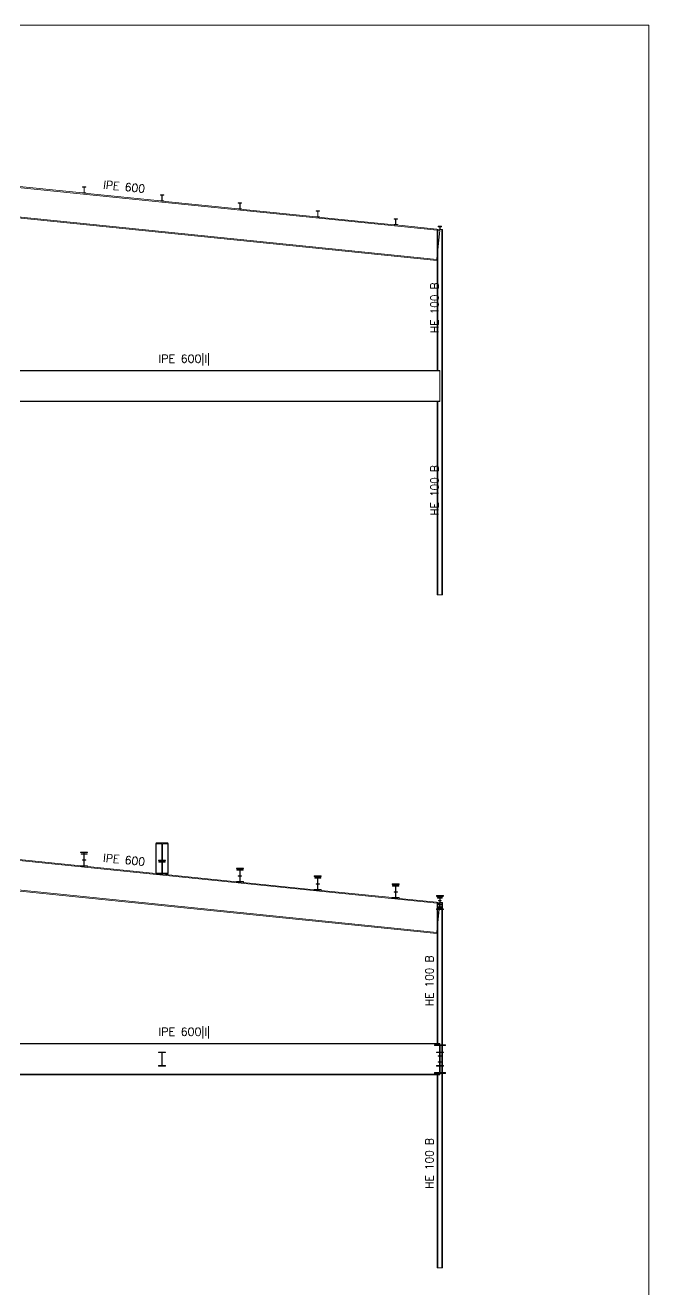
# Model space of a CAD drawing. Header units: millimetres. Extents: x 2 to 172, y 1 to 110.
# Drawn here: x 160.5 to 172.44, y 47.46 to 71.69 of the extents above; entities that cross this region are included whole.
import ezdxf
from ezdxf.enums import TextEntityAlignment as Align

# ---------------------------------------------------------------- set-up
doc = ezdxf.new("R2010")
doc.units = ezdxf.units.MM
for name, color, linetype, lineweight in [('BARRAS_DE_ACERO', 7, 'Continuous', 9), ('FORMATO', 4, 'Continuous', 0), ('REFERENCIA_DE_LAS_BARRAS', 2, 'Continuous', 9)]:
    doc.layers.add(name, color=color, linetype=linetype, lineweight=lineweight)
doc.styles.add('CYPETXT', font='romans__.ttf', dxfattribs={"height": 0.2})

msp = doc.modelspace()

# ---------------------------------------------------------------- linework, layer by layer
at = {"layer": 'BARRAS_DE_ACERO'}
for p, q in [((168.388, 67.762), (158.688, 68.752)), ((161.591, 68.475), (160.131, 68.624)), ((161.591, 68.591), (161.591, 68.585)), ((161.655, 68.591), (161.591, 68.591)), ((161.591, 68.585), (161.621, 68.585)), ((161.621, 68.585), (161.621, 68.478)), ((161.625, 68.478), (161.625, 68.585)), ((161.591, 68.478), (161.591, 68.475)), ((161.621, 68.478), (161.591, 68.478)), ((161.591, 68.475), (161.623, 68.471)), ((161.623, 68.471), (163.083, 68.322)), ((161.623, 68.471), (161.655, 68.471)), ((161.655, 68.478), (161.625, 68.478)), ((161.655, 68.478), (161.655, 68.471)), ((163.083, 68.439), (163.147, 68.439)), ((163.083, 68.433), (163.083, 68.439)), ((163.113, 68.433), (163.083, 68.433)), ((163.113, 68.325), (163.113, 68.433)), ((163.117, 68.325), (163.117, 68.433)), ((168.378, 67.179), (158.688, 68.168)), ((168.379, 67.198), (158.699, 68.186)), ((163.083, 68.325), (163.113, 68.325)), ((163.083, 68.325), (163.083, 68.322)), ((163.083, 68.322), (163.115, 68.319)), ((163.115, 68.319), (164.575, 68.17)), ((163.147, 68.319), (163.115, 68.319)), ((163.117, 68.325), (163.147, 68.325)), ((163.147, 68.319), (163.147, 68.325)), ((164.575, 68.287), (164.639, 68.287)), ((164.575, 68.28), (164.575, 68.287)), ((164.575, 68.28), (164.605, 68.28)), ((164.575, 68.173), (164.575, 68.17)), ((164.605, 68.173), (164.575, 68.173)), ((164.575, 68.17), (164.607, 68.167)), ((164.605, 68.173), (164.605, 68.28)), ((164.607, 68.167), (166.068, 68.018)), ((164.639, 68.167), (164.607, 68.167)), ((164.61, 68.173), (164.61, 68.28)), ((164.639, 68.28), (164.61, 68.28)), ((164.61, 68.173), (164.639, 68.173)), ((164.639, 68.287), (164.639, 68.28)), ((164.639, 68.167), (164.639, 68.173)), ((166.068, 68.134), (166.068, 68.128)), ((166.132, 68.134), (166.068, 68.134)), ((166.098, 68.128), (166.068, 68.128)), ((166.098, 68.128), (166.098, 68.021)), ((166.102, 68.021), (166.102, 68.128)), ((166.068, 68.021), (166.098, 68.021)), ((166.068, 68.021), (166.068, 68.018)), ((166.1, 68.014), (166.068, 68.018)), ((167.56, 67.865), (166.1, 68.014)), ((166.1, 68.014), (166.132, 68.014)), ((166.102, 68.021), (166.132, 68.021)), ((166.132, 68.021), (166.132, 68.014)), ((167.56, 67.982), (167.56, 67.976)), ((167.624, 67.982), (167.56, 67.982)), ((167.56, 67.976), (167.59, 67.976)), ((167.56, 67.868), (167.56, 67.865)), ((167.59, 67.868), (167.56, 67.868)), ((167.592, 67.862), (167.56, 67.865)), ((167.59, 67.868), (167.59, 67.976)), ((167.592, 67.862), (167.624, 67.862)), ((167.592, 67.862), (168.436, 67.776)), ((167.594, 67.976), (167.624, 67.976)), ((167.594, 67.976), (167.594, 67.868)), ((167.624, 67.868), (167.594, 67.868)), ((167.624, 67.982), (167.624, 67.976)), ((167.624, 67.862), (167.624, 67.868)), ((168.388, 67.286), (168.388, 67.762)), ((168.388, 67.762), (168.398, 67.761)), ((168.398, 67.761), (168.437, 67.757)), ((168.398, 67.384), (168.398, 67.761)), ((168.437, 67.757), (168.398, 67.384)), ((168.406, 67.836), (168.47, 67.836)), ((168.406, 67.836), (168.406, 67.829)), ((168.438, 67.776), (168.436, 67.776)), ((168.437, 67.757), (168.438, 67.776)), ((168.438, 67.776), (168.441, 67.776)), ((168.441, 67.829), (168.441, 67.776)), ((168.47, 67.829), (168.441, 67.829)), ((168.478, 67.776), (168.441, 67.776)), ((168.47, 67.836), (168.47, 67.829)), ((168.478, 60.776), (168.478, 67.776)), ((168.478, 67.776), (168.488, 67.776)), ((168.488, 67.776), (168.488, 60.776)), ((168.398, 65.076), (168.398, 67.384)), ((168.378, 67.179), (168.379, 67.198)), ((168.379, 67.198), (168.388, 67.286)), ((148.838, 65.066), (168.438, 65.066)), ((158.688, 65.076), (168.388, 65.076)), ((168.438, 64.486), (168.438, 65.066)), ((148.838, 64.486), (168.438, 64.486)), ((168.388, 64.476), (168.398, 64.476)), ((168.398, 64.476), (168.438, 64.476)), ((168.398, 64.476), (168.398, 60.776)), ((168.438, 64.476), (168.438, 64.486)), ((168.478, 60.776), (168.398, 60.776)), ((168.488, 60.776), (168.478, 60.776)), ((162.995, 56.011), (162.995, 55.433)), ((163.005, 56.021), (163.225, 56.021)), ((163.005, 56.002), (163.109, 56.002)), ((163.005, 56.002), (163.005, 55.44)), ((163.109, 56.002), (163.109, 55.691)), ((163.121, 56.002), (163.225, 56.002)), ((163.121, 55.691), (163.121, 56.002)), ((163.225, 56.021), (163.225, 56.011)), ((163.225, 55.44), (163.225, 56.002)), ((161.555, 55.843), (161.69, 55.843)), ((161.555, 55.833), (161.555, 55.843)), ((161.563, 55.813), (161.62, 55.813)), ((161.563, 55.813), (161.563, 55.803)), ((161.62, 55.803), (161.563, 55.803)), ((161.62, 55.803), (161.62, 55.803)), ((161.62, 55.803), (161.62, 55.693)), ((161.62, 55.687), (161.62, 55.803)), ((161.626, 55.833), (161.69, 55.833)), ((161.626, 55.813), (161.626, 55.833)), ((161.626, 55.693), (161.626, 55.803)), ((161.626, 55.803), (161.626, 55.803)), ((161.626, 55.803), (161.626, 55.687)), ((161.69, 55.833), (161.69, 55.843)), ((160.131, 55.725), (161.555, 55.58)), ((161.555, 55.583), (161.62, 55.583)), ((161.555, 55.58), (161.555, 55.583)), ((161.555, 55.58), (161.555, 55.573)), ((161.555, 55.573), (161.563, 55.573)), ((161.563, 55.573), (161.563, 55.583)), ((161.62, 55.583), (161.563, 55.583)), ((161.563, 55.573), (161.623, 55.573)), ((161.591, 55.687), (161.591, 55.693)), ((161.62, 55.693), (161.591, 55.693)), ((161.62, 55.687), (161.591, 55.687)), ((161.62, 55.687), (161.62, 55.583)), ((161.62, 55.583), (161.62, 55.687)), ((161.62, 55.583), (161.62, 55.583)), ((161.62, 55.583), (161.62, 55.583)), ((161.623, 55.573), (161.655, 55.573)), ((161.623, 55.573), (162.995, 55.433)), ((161.626, 55.687), (161.626, 55.693)), ((161.626, 55.693), (161.655, 55.693)), ((161.626, 55.583), (161.626, 55.687)), ((161.626, 55.583), (161.626, 55.687)), ((161.655, 55.687), (161.626, 55.687)), ((161.69, 55.583), (161.626, 55.583)), ((161.655, 55.687), (161.655, 55.693)), ((161.655, 55.573), (161.683, 55.573)), ((163.048, 55.681), (163.048, 55.691)), ((163.109, 55.691), (163.048, 55.691)), ((163.048, 55.681), (163.109, 55.681)), ((163.055, 55.651), (163.055, 55.661)), ((163.055, 55.651), (163.109, 55.651)), ((163.109, 55.691), (163.121, 55.691)), ((163.112, 55.661), (163.109, 55.661)), ((163.109, 55.44), (163.109, 55.651)), ((163.112, 55.651), (163.109, 55.651)), ((163.112, 55.661), (163.119, 55.661)), ((163.112, 55.651), (163.112, 55.431)), ((163.112, 55.651), (163.112, 55.651)), ((163.112, 55.431), (163.112, 55.651)), ((163.118, 55.651), (163.118, 55.431)), ((163.119, 55.651), (163.118, 55.651)), ((163.119, 55.681), (163.121, 55.681)), ((163.119, 55.661), (163.119, 55.681)), ((163.119, 55.661), (163.121, 55.661)), ((163.119, 55.651), (163.119, 55.431)), ((163.119, 55.651), (163.121, 55.651)), ((163.183, 55.691), (163.121, 55.691)), ((163.183, 55.681), (163.121, 55.681)), ((163.121, 55.661), (163.121, 55.681)), ((163.175, 55.661), (163.121, 55.661)), ((163.121, 55.651), (163.121, 55.44)), ((163.175, 55.651), (163.121, 55.651)), ((163.175, 55.661), (163.175, 55.651)), ((163.183, 55.691), (163.183, 55.681)), ((164.54, 55.539), (164.675, 55.539)), ((164.54, 55.539), (164.54, 55.528)), ((164.54, 55.528), (164.604, 55.528)), ((164.547, 55.499), (164.547, 55.509)), ((164.547, 55.499), (164.604, 55.499)), ((164.611, 55.509), (164.604, 55.509)), ((164.604, 55.499), (164.604, 55.382)), ((164.604, 55.499), (164.604, 55.499)), ((164.604, 55.499), (164.604, 55.389)), ((164.611, 55.528), (164.611, 55.509)), ((164.611, 55.528), (164.675, 55.528)), ((164.611, 55.509), (164.667, 55.509)), ((164.611, 55.499), (164.611, 55.389)), ((164.667, 55.499), (164.611, 55.499)), ((164.611, 55.499), (164.611, 55.499)), ((164.611, 55.499), (164.611, 55.382)), ((164.667, 55.509), (164.667, 55.499)), ((164.675, 55.539), (164.675, 55.528)), ((168.379, 54.3), (158.699, 55.287)), ((162.995, 55.433), (162.995, 55.431)), ((162.995, 55.431), (163.005, 55.431)), ((163.005, 55.44), (163.109, 55.44)), ((163.005, 55.431), (163.005, 55.421)), ((163.005, 55.421), (163.048, 55.421)), ((163.048, 55.421), (163.048, 55.431)), ((163.112, 55.431), (163.048, 55.431)), ((163.055, 55.421), (163.048, 55.421)), ((163.055, 55.431), (163.112, 55.431)), ((163.055, 55.421), (163.055, 55.431)), ((163.112, 55.431), (163.112, 55.431)), ((163.112, 55.431), (163.112, 55.431)), ((163.112, 55.431), (163.112, 55.431)), ((163.175, 55.421), (163.115, 55.421)), ((163.118, 55.431), (163.175, 55.431)), ((163.118, 55.431), (163.118, 55.431)), ((163.118, 55.431), (163.118, 55.431)), ((163.119, 55.431), (163.173, 55.431)), ((163.121, 55.44), (163.225, 55.44)), ((163.183, 55.431), (163.173, 55.431)), ((163.175, 55.421), (163.175, 55.431)), ((163.175, 55.421), (163.183, 55.421)), ((163.183, 55.421), (163.183, 55.431)), ((163.225, 55.421), (163.183, 55.421)), ((164.54, 55.275), (164.54, 55.279)), ((164.604, 55.279), (164.54, 55.279)), ((164.54, 55.269), (164.54, 55.275)), ((164.547, 55.269), (164.54, 55.269)), ((164.547, 55.278), (164.547, 55.269)), ((164.604, 55.278), (164.547, 55.278)), ((164.547, 55.269), (164.607, 55.269)), ((164.575, 55.389), (164.604, 55.389)), ((164.575, 55.382), (164.575, 55.389)), ((164.575, 55.382), (164.604, 55.382)), ((164.604, 55.382), (164.604, 55.389)), ((164.604, 55.382), (164.604, 55.279)), ((164.604, 55.382), (164.604, 55.279)), ((164.604, 55.382), (164.604, 55.382)), ((164.604, 55.279), (164.604, 55.278)), ((164.604, 55.278), (164.604, 55.278)), ((164.607, 55.269), (164.639, 55.269)), ((164.611, 55.382), (164.611, 55.389)), ((164.639, 55.389), (164.611, 55.389)), ((164.611, 55.279), (164.611, 55.382)), ((164.639, 55.382), (164.611, 55.382)), ((164.611, 55.278), (164.611, 55.279)), ((164.611, 55.278), (164.611, 55.278)), ((164.611, 55.278), (164.613, 55.278)), ((164.613, 55.278), (164.667, 55.278)), ((164.639, 55.389), (164.639, 55.382)), ((166.032, 55.376), (166.032, 55.386)), ((166.167, 55.386), (166.032, 55.386)), ((166.04, 55.356), (166.096, 55.356)), ((166.04, 55.346), (166.04, 55.356)), ((166.096, 55.346), (166.04, 55.346)), ((166.096, 55.356), (166.103, 55.356)), ((166.096, 55.346), (166.097, 55.346)), ((166.096, 55.346), (166.096, 55.236)), ((166.097, 55.23), (166.097, 55.346)), ((166.103, 55.376), (166.103, 55.356)), ((166.167, 55.376), (166.103, 55.376)), ((166.16, 55.356), (166.103, 55.356)), ((166.103, 55.346), (166.103, 55.236)), ((166.103, 55.346), (166.103, 55.346)), ((166.167, 55.376), (166.167, 55.386)), ((166.032, 55.126), (166.096, 55.126)), ((166.032, 55.116), (166.032, 55.123)), ((166.04, 55.116), (166.032, 55.116)), ((166.04, 55.116), (166.04, 55.126)), ((166.097, 55.126), (166.04, 55.126)), ((166.04, 55.116), (166.1, 55.116)), ((166.068, 55.23), (166.068, 55.236)), ((166.096, 55.236), (166.068, 55.236)), ((166.096, 55.23), (166.068, 55.23)), ((166.096, 55.236), (166.096, 55.23)), ((166.096, 55.23), (166.096, 55.23)), ((166.096, 55.126), (166.096, 55.23)), ((166.097, 55.126), (166.097, 55.23)), ((166.097, 55.126), (166.097, 55.126)), ((166.097, 55.126), (166.097, 55.126)), ((166.1, 55.116), (167.524, 54.971)), ((166.1, 55.116), (166.132, 55.116)), ((166.103, 55.23), (166.103, 55.236)), ((166.103, 55.236), (166.132, 55.236)), ((166.103, 55.23), (166.103, 55.126)), ((166.132, 55.23), (166.103, 55.23)), ((166.167, 55.126), (166.103, 55.126)), ((166.103, 55.126), (166.103, 55.126)), ((166.103, 55.126), (166.103, 55.126)), ((166.132, 55.236), (166.132, 55.23)), ((166.132, 55.116), (166.16, 55.116)), ((166.16, 55.126), (166.16, 55.116)), ((167.524, 55.234), (167.659, 55.234)), ((167.524, 55.234), (167.524, 55.224)), ((167.524, 55.224), (167.589, 55.224)), ((167.532, 55.204), (167.532, 55.194)), ((167.532, 55.204), (167.589, 55.204)), ((167.532, 55.194), (167.589, 55.194)), ((167.56, 55.078), (167.56, 55.084)), ((167.589, 55.084), (167.56, 55.084)), ((167.589, 55.078), (167.56, 55.078)), ((167.589, 55.224), (167.589, 55.204)), ((167.589, 55.204), (167.595, 55.204)), ((167.589, 55.194), (167.589, 55.084)), ((167.589, 55.194), (167.589, 55.194)), ((167.589, 55.078), (167.589, 55.194)), ((167.589, 55.084), (167.589, 55.078)), ((167.589, 55.078), (167.589, 54.974)), ((167.589, 55.078), (167.589, 55.078)), ((167.589, 54.974), (167.589, 55.078)), ((167.595, 55.204), (167.595, 55.224)), ((167.595, 55.224), (167.659, 55.224)), ((167.652, 55.204), (167.595, 55.204)), ((167.595, 55.194), (167.595, 55.078)), ((167.595, 55.194), (167.652, 55.194)), ((167.595, 55.084), (167.624, 55.084)), ((167.595, 55.078), (167.595, 55.084)), ((167.595, 54.974), (167.595, 55.078)), ((167.595, 55.078), (167.595, 54.974)), ((167.595, 55.078), (167.624, 55.078)), ((167.624, 55.078), (167.624, 55.084)), ((167.652, 55.204), (167.652, 55.194)), ((167.659, 55.234), (167.659, 55.224)), ((168.506, 55.013), (168.506, 55.002)), ((167.524, 54.974), (167.524, 54.971)), ((167.589, 54.974), (167.524, 54.974)), ((167.524, 54.971), (167.524, 54.964)), ((167.524, 54.964), (167.532, 54.964)), ((167.532, 54.964), (167.532, 54.974)), ((167.589, 54.974), (167.532, 54.974)), ((167.592, 54.964), (167.532, 54.964)), ((167.589, 54.974), (167.589, 54.974)), ((167.589, 54.974), (167.589, 54.974)), ((167.624, 54.964), (167.592, 54.964)), ((168.435, 54.878), (167.592, 54.964)), ((167.595, 54.974), (167.595, 54.974)), ((167.595, 54.974), (167.595, 54.974)), ((167.659, 54.974), (167.595, 54.974)), ((168.435, 54.998), (168.378, 54.998)), ((168.378, 54.998), (168.378, 54.988)), ((168.378, 54.988), (168.435, 54.988)), ((168.378, 54.758), (168.378, 54.767)), ((168.398, 54.767), (168.388, 54.767)), ((168.393, 54.968), (168.435, 54.968)), ((168.393, 54.96), (168.393, 54.968)), ((168.435, 54.96), (168.393, 54.96)), ((168.398, 54.796), (168.393, 54.796)), ((168.398, 54.863), (168.398, 54.796)), ((168.398, 54.796), (168.43, 54.796)), ((168.398, 54.788), (168.398, 54.767)), ((168.429, 54.788), (168.398, 54.788)), ((168.427, 54.767), (168.398, 54.767)), ((168.435, 54.912), (168.415, 54.912)), ((168.415, 54.838), (168.415, 54.843)), ((168.435, 54.843), (168.415, 54.843)), ((168.434, 54.838), (168.415, 54.838)), ((168.427, 54.767), (168.429, 54.788)), ((168.427, 54.767), (168.435, 54.767)), ((168.429, 54.788), (168.435, 54.788)), ((168.43, 54.796), (168.434, 54.838)), ((168.435, 54.796), (168.43, 54.796)), ((168.434, 54.838), (168.435, 54.838)), ((168.435, 54.998), (168.442, 54.998)), ((168.435, 54.988), (168.435, 54.912)), ((168.435, 54.968), (168.435, 54.988)), ((168.435, 54.988), (168.435, 54.988)), ((168.435, 54.968), (168.435, 54.96)), ((168.435, 54.96), (168.435, 54.918)), ((168.435, 54.878), (168.435, 54.912)), ((168.435, 54.855), (168.435, 54.859)), ((168.435, 54.859), (168.435, 54.855)), ((168.435, 54.855), (168.435, 54.855)), ((168.435, 54.855), (168.435, 54.855)), ((168.435, 54.854), (168.435, 54.855)), ((168.435, 54.854), (168.435, 54.855)), ((168.435, 54.854), (168.435, 54.853)), ((168.435, 54.854), (168.435, 54.854)), ((168.435, 54.854), (168.435, 54.854)), ((168.435, 54.854), (168.435, 54.854)), ((168.435, 54.854), (168.435, 54.854)), ((168.435, 54.853), (168.435, 54.852)), ((168.435, 54.853), (168.435, 54.853)), ((168.435, 54.853), (168.435, 54.853)), ((168.435, 54.852), (168.435, 54.852)), ((168.435, 54.851), (168.435, 54.852)), ((168.435, 54.851), (168.435, 54.851)), ((168.435, 54.851), (168.435, 54.851)), ((168.435, 54.851), (168.435, 54.848)), ((168.435, 54.851), (168.435, 54.851)), ((168.435, 54.848), (168.435, 54.848)), ((168.435, 54.848), (168.435, 54.847)), ((168.435, 54.847), (168.435, 54.846)), ((168.435, 54.847), (168.435, 54.847)), ((168.435, 54.847), (168.435, 54.847)), ((168.435, 54.847), (168.435, 54.847)), ((168.435, 54.846), (168.435, 54.845)), ((168.435, 54.846), (168.435, 54.846)), ((168.435, 54.846), (168.435, 54.846)), ((168.435, 54.846), (168.435, 54.846)), ((168.435, 54.845), (168.435, 54.843)), ((168.435, 54.845), (168.435, 54.845)), ((168.435, 54.845), (168.435, 54.845)), ((168.435, 54.843), (168.435, 54.843)), ((168.435, 54.843), (168.435, 54.842)), ((168.435, 54.843), (168.435, 54.843)), ((168.435, 54.843), (168.435, 54.843)), ((168.435, 54.842), (168.435, 54.843)), ((168.435, 54.842), (168.435, 54.841)), ((168.435, 54.842), (168.435, 54.842)), ((168.435, 54.841), (168.435, 54.842)), ((168.435, 54.839), (168.435, 54.841)), ((168.435, 54.841), (168.435, 54.841)), ((168.435, 54.839), (168.435, 54.838)), ((168.435, 54.839), (168.435, 54.838)), ((168.435, 54.839), (168.435, 54.839)), ((168.435, 54.839), (168.435, 54.839)), ((168.435, 54.838), (168.435, 54.838)), ((168.435, 54.838), (168.435, 54.838)), ((168.435, 54.838), (168.435, 54.838)), ((168.435, 54.837), (168.435, 54.838)), ((168.435, 54.838), (168.435, 54.838)), ((168.435, 54.837), (168.435, 54.837)), ((168.435, 54.837), (168.435, 54.837)), ((168.435, 54.837), (168.435, 54.837)), ((168.435, 54.837), (168.435, 54.837)), ((168.435, 54.836), (168.435, 54.837)), ((168.435, 54.835), (168.435, 54.836)), ((168.435, 54.836), (168.435, 54.836)), ((168.435, 54.835), (168.435, 54.835)), ((168.435, 54.835), (168.435, 54.835)), ((168.435, 54.835), (168.435, 54.835)), ((168.435, 54.835), (168.435, 54.834)), ((168.435, 54.835), (168.435, 54.835)), ((168.435, 54.835), (168.435, 54.833)), ((168.435, 54.796), (168.435, 54.834)), ((168.435, 54.834), (168.435, 54.834)), ((168.435, 54.796), (168.435, 54.833)), ((168.435, 54.788), (168.435, 54.796)), ((168.435, 54.767), (168.435, 54.796)), ((168.435, 54.767), (168.435, 54.788)), ((168.435, 54.767), (168.435, 54.767)), ((168.498, 54.998), (168.442, 54.998)), ((168.442, 54.855), (168.442, 54.988)), ((168.442, 54.988), (168.442, 54.988)), ((168.442, 54.968), (168.442, 54.988)), ((168.442, 54.988), (168.498, 54.988)), ((168.484, 54.968), (168.442, 54.968)), ((168.442, 54.96), (168.484, 54.96)), ((168.442, 54.918), (168.461, 54.918)), ((168.442, 54.918), (168.442, 54.912)), ((168.442, 54.912), (168.442, 54.878)), ((168.461, 54.912), (168.442, 54.912)), ((168.442, 54.878), (168.478, 54.878)), ((168.442, 54.878), (168.442, 54.843)), ((168.442, 54.767), (168.442, 54.855)), ((168.442, 54.843), (168.461, 54.843)), ((168.442, 54.838), (168.442, 54.843)), ((168.442, 54.796), (168.478, 54.796)), ((168.442, 54.788), (168.442, 54.767)), ((168.478, 54.788), (168.442, 54.788)), ((168.442, 54.767), (168.442, 54.767)), ((168.461, 54.918), (168.461, 54.912)), ((168.478, 54.878), (168.488, 54.878)), ((168.478, 54.878), (168.478, 54.796)), ((168.478, 54.796), (168.484, 54.796)), ((168.484, 54.788), (168.478, 54.788)), ((168.484, 54.968), (168.484, 54.96)), ((168.484, 54.796), (168.484, 54.788)), ((168.488, 54.878), (168.488, 54.767)), ((168.498, 54.998), (168.498, 54.988)), ((168.371, 54.753), (168.388, 54.753)), ((168.371, 54.743), (168.371, 54.753)), ((168.371, 54.743), (168.388, 54.743)), ((168.388, 54.758), (168.398, 54.758)), ((168.398, 54.753), (168.388, 54.753)), ((168.388, 54.388), (168.388, 54.743)), ((168.398, 54.758), (168.398, 54.753)), ((168.398, 54.758), (168.426, 54.758)), ((168.425, 54.743), (168.398, 54.743)), ((168.426, 54.758), (168.435, 54.758)), ((168.426, 54.753), (168.435, 54.753)), ((168.435, 54.758), (168.435, 54.753)), ((168.442, 54.758), (168.435, 54.758)), ((168.442, 54.758), (168.442, 54.753)), ((168.442, 54.758), (168.478, 54.758)), ((168.442, 54.753), (168.478, 54.753)), ((168.478, 54.753), (168.478, 54.758)), ((168.478, 54.743), (168.488, 54.743)), ((168.506, 54.753), (168.488, 54.753)), ((168.488, 54.743), (168.488, 52.153)), ((168.506, 54.743), (168.488, 54.743)), ((168.506, 54.743), (168.506, 54.753)), ((168.378, 54.281), (168.379, 54.3)), ((168.379, 54.3), (168.388, 54.388)), ((168.388, 52.178), (168.388, 54.388)), ((168.398, 52.178), (168.398, 54.486)), ((158.638, 52.168), (168.438, 52.168)), ((158.688, 52.178), (168.388, 52.178)), ((168.333, 52.153), (168.438, 52.153)), ((168.333, 52.135), (168.333, 52.153)), ((168.433, 52.135), (168.333, 52.135)), ((168.398, 52.178), (168.388, 52.178)), ((168.398, 52.178), (168.438, 52.178)), ((168.433, 52.135), (168.433, 52.013)), ((168.438, 52.168), (168.438, 52.178)), ((168.444, 52.013), (168.444, 52.135)), ((168.444, 52.135), (168.478, 52.135)), ((168.478, 52.135), (168.478, 52.013)), ((168.488, 52.153), (168.543, 52.153)), ((168.488, 52.135), (168.488, 52.013)), ((168.543, 52.153), (168.543, 52.135)), ((163.183, 52.013), (163.048, 52.013)), ((163.048, 52.002), (163.048, 52.013)), ((163.048, 52.002), (163.112, 52.002)), ((163.112, 51.753), (163.112, 52.002)), ((163.119, 51.753), (163.119, 52.002)), ((163.183, 52.002), (163.119, 52.002)), ((163.183, 52.002), (163.183, 52.013)), ((168.371, 52.002), (168.371, 52.013)), ((168.371, 52.013), (168.433, 52.013)), ((168.406, 51.931), (168.406, 51.938)), ((168.406, 51.938), (168.433, 51.938)), ((168.433, 52.002), (168.433, 51.938)), ((168.478, 52.002), (168.444, 52.002)), ((168.444, 51.938), (168.47, 51.938)), ((168.47, 51.938), (168.47, 51.931)), ((163.048, 51.743), (163.048, 51.753)), ((163.048, 51.753), (163.112, 51.753)), ((163.048, 51.743), (163.183, 51.743)), ((163.119, 51.753), (163.183, 51.753)), ((163.183, 51.753), (163.183, 51.743)), ((168.333, 51.62), (168.333, 51.603)), ((168.433, 51.62), (168.333, 51.62)), ((168.371, 51.753), (168.433, 51.753)), ((168.371, 51.743), (168.371, 51.753)), ((168.406, 51.818), (168.406, 51.824)), ((168.433, 51.818), (168.433, 51.753)), ((168.433, 51.743), (168.433, 51.62)), ((168.444, 51.753), (168.444, 51.743)), ((168.444, 51.753), (168.478, 51.753)), ((168.444, 51.743), (168.478, 51.743)), ((168.444, 51.743), (168.444, 51.62)), ((168.478, 51.62), (168.444, 51.62)), ((168.47, 51.824), (168.47, 51.818)), ((168.488, 51.743), (168.478, 51.743)), ((168.488, 51.62), (168.488, 51.743)), ((168.506, 51.743), (168.488, 51.743)), ((168.488, 51.62), (168.543, 51.62)), ((168.506, 51.743), (168.506, 51.753)), ((168.543, 51.62), (168.543, 51.603)), ((168.438, 51.588), (148.838, 51.588)), ((168.388, 51.578), (168.398, 51.578)), ((168.398, 51.578), (168.398, 47.878)), ((168.438, 51.578), (168.398, 51.578)), ((168.438, 51.588), (168.438, 51.603)), ((168.438, 51.578), (168.438, 51.588)), ((168.478, 47.878), (168.478, 51.603)), ((168.488, 51.603), (168.488, 47.878)), ((168.543, 51.603), (168.488, 51.603)), ((168.388, 47.878), (168.398, 47.878)), ((168.398, 47.878), (168.478, 47.878)), ((168.478, 47.878), (168.488, 47.878))]:
    msp.add_line(p, q, dxfattribs=at)
for points in [[(161.625, 68.585), (161.655, 68.585), (161.655, 68.591)], [(163.117, 68.433), (163.147, 68.433), (163.147, 68.439)], [(166.102, 68.128), (166.132, 68.128), (166.132, 68.134)], [(168.436, 67.776), (168.436, 67.829), (168.406, 67.829)], [(168.398, 65.076), (168.388, 65.076), (168.388, 67.286)], [(168.398, 65.076), (168.438, 65.076), (168.438, 65.066)], [(168.398, 60.776), (168.388, 60.776), (168.388, 64.476), (158.708, 64.476)], [(162.995, 56.011), (163.005, 56.011), (163.005, 56.021)], [(163.225, 55.421), (163.225, 55.431), (163.235, 55.431), (163.235, 56.011), (163.225, 56.011)], [(168.388, 54.864), (158.688, 55.853), (158.688, 55.647)], [(161.62, 55.813), (161.62, 55.833), (161.555, 55.833)], [(161.62, 55.813), (161.626, 55.813), (161.683, 55.813)], [(161.626, 55.803), (161.683, 55.803), (161.683, 55.813)], [(161.62, 55.693), (161.62, 55.687), (161.62, 55.687)], [(161.626, 55.583), (161.626, 55.583), (161.626, 55.583)], [(161.626, 55.583), (161.628, 55.583), (161.683, 55.583), (161.683, 55.573), (161.69, 55.573), (161.69, 55.583)], [(163.055, 55.661), (163.109, 55.661), (163.109, 55.681)], [(163.112, 55.661), (163.112, 55.681), (163.109, 55.681)], [(164.547, 55.509), (164.604, 55.509), (164.604, 55.528)], [(158.641, 55.274), (158.688, 55.269), (168.378, 54.281)], [(164.54, 55.275), (163.115, 55.421), (163.055, 55.421)], [(164.607, 55.269), (166.032, 55.123), (166.032, 55.126)], [(164.611, 55.382), (164.611, 55.279), (164.675, 55.279)], [(164.639, 55.269), (164.667, 55.269), (164.667, 55.278)], [(164.667, 55.269), (164.675, 55.269), (164.675, 55.279)], [(166.096, 55.356), (166.096, 55.376), (166.032, 55.376)], [(166.103, 55.346), (166.16, 55.346), (166.16, 55.356)], [(166.103, 55.126), (166.103, 55.23), (166.103, 55.346)], [(166.103, 55.126), (166.105, 55.126), (166.16, 55.126)], [(166.167, 55.126), (166.167, 55.116), (166.16, 55.116)], [(167.595, 55.084), (167.595, 55.194), (167.595, 55.194)], [(168.506, 55.013), (168.371, 55.013), (168.371, 55.002)], [(167.595, 54.974), (167.597, 54.974), (167.652, 54.974)], [(167.624, 54.964), (167.652, 54.964), (167.652, 54.974)], [(167.652, 54.964), (167.659, 54.964), (167.659, 54.974)], [(168.435, 54.998), (168.435, 55.002), (168.371, 55.002)], [(168.378, 54.767), (168.388, 54.767), (168.388, 54.864)], [(168.388, 54.864), (168.398, 54.863), (168.435, 54.859), (168.435, 54.878)], [(168.398, 54.788), (168.393, 54.788), (168.393, 54.796)], [(168.435, 54.912), (168.435, 54.918), (168.415, 54.918), (168.415, 54.912)], [(168.435, 54.859), (168.435, 54.878), (168.435, 54.912)], [(168.435, 54.845), (168.435, 54.848), (168.435, 54.854)], [(168.435, 54.852), (168.435, 54.852), (168.435, 54.852)], [(168.435, 54.843), (168.435, 54.845), (168.435, 54.843)], [(168.435, 54.841), (168.435, 54.84), (168.435, 54.839)], [(168.435, 54.835), (168.435, 54.837), (168.435, 54.838)], [(168.435, 54.834), (168.435, 54.834), (168.435, 54.834)], [(168.506, 55.002), (168.442, 55.002), (168.442, 54.998)], [(168.442, 54.968), (168.442, 54.96), (168.442, 54.918)], [(168.461, 54.843), (168.461, 54.838), (168.442, 54.838)], [(168.442, 54.838), (168.442, 54.796), (168.442, 54.788)], [(168.442, 54.767), (168.478, 54.767), (168.478, 54.788)], [(168.478, 54.767), (168.488, 54.767), (168.498, 54.767)], [(168.488, 54.758), (168.498, 54.758), (168.498, 54.767)], [(168.388, 54.753), (168.388, 54.758), (168.378, 54.758)], [(168.398, 54.486), (168.398, 54.743), (168.388, 54.743)], [(168.426, 54.758), (168.426, 54.753), (168.398, 54.753)], [(168.478, 54.743), (168.425, 54.743), (168.398, 54.486)], [(168.478, 54.753), (168.488, 54.753), (168.488, 54.758), (168.478, 54.758)], [(168.478, 54.743), (168.478, 52.153), (168.488, 52.153)], [(168.438, 52.168), (168.438, 52.153), (168.478, 52.153)], [(168.478, 52.135), (168.488, 52.135), (168.543, 52.135)], [(168.371, 52.002), (168.433, 52.002), (168.433, 52.013)], [(168.406, 51.931), (168.433, 51.931), (168.433, 51.938)], [(168.406, 51.824), (168.433, 51.824), (168.433, 51.931)], [(168.488, 52.013), (168.478, 52.013), (168.444, 52.013), (168.444, 52.002)], [(168.444, 51.931), (168.444, 51.938), (168.444, 52.002)], [(168.47, 51.931), (168.444, 51.931), (168.444, 51.824)], [(168.488, 51.753), (168.478, 51.753), (168.478, 52.002)], [(168.478, 52.002), (168.488, 52.002), (168.488, 51.753), (168.506, 51.753)], [(168.488, 52.002), (168.506, 52.002), (168.506, 52.013), (168.488, 52.013)], [(168.371, 51.743), (168.433, 51.743), (168.433, 51.753)], [(168.406, 51.818), (168.433, 51.818), (168.433, 51.824)], [(168.47, 51.824), (168.444, 51.824), (168.444, 51.818)], [(168.47, 51.818), (168.444, 51.818), (168.444, 51.753)], [(168.488, 51.62), (168.478, 51.62), (168.478, 51.743)], [(168.388, 47.878), (168.388, 51.578), (158.708, 51.578)], [(168.333, 51.603), (168.438, 51.603), (168.478, 51.603), (168.488, 51.603)]]:
    msp.add_lwpolyline(points, dxfattribs=at)
at = {"layer": 'FORMATO'}
msp.add_lwpolyline([(142.739, 71.689), (142.739, 29.689), (172.439, 29.689), (172.439, 71.689)], close=True, dxfattribs=at)

# ---------------------------------------------------------------- texts
at = {"layer": 'REFERENCIA_DE_LAS_BARRAS', "style": 'CYPETXT'}
for s, rotation, width, p, p2 in [('IPE 600', 354.2005, 0.843848, (161.981, 68.56), (162.782, 68.478)), ('HE 100 B', 90, 0.77604, (168.414, 65.792), (168.414, 66.76)), ('HE 100 B', 90, 0.77604, (168.414, 62.292), (168.414, 63.26)), ('IPE 600', 354.2005, 0.843848, (161.981, 55.661), (162.782, 55.58)), ('HE 100 B', 90, 0.77604, (168.314, 52.894), (168.314, 53.861)), ('HE 100 B', 90, 0.77604, (168.314, 49.394), (168.314, 50.361))]:
    msp.add_text(s, height=0.1533, rotation=rotation, dxfattribs=dict(at, width=width)).set_placement(p, p2, align=Align.FIT)
at = {"layer": 'REFERENCIA_DE_LAS_BARRAS', "style": 'CYPETXT', "width": 0.866214}
for p, p2 in [((163.046, 65.223), (164.031, 65.223)), ((163.046, 52.325), (164.031, 52.325))]:
    msp.add_text('IPE 600|I|', height=0.1533, dxfattribs=at).set_placement(p, p2, align=Align.FIT)

doc.saveas('drawing.dxf')
